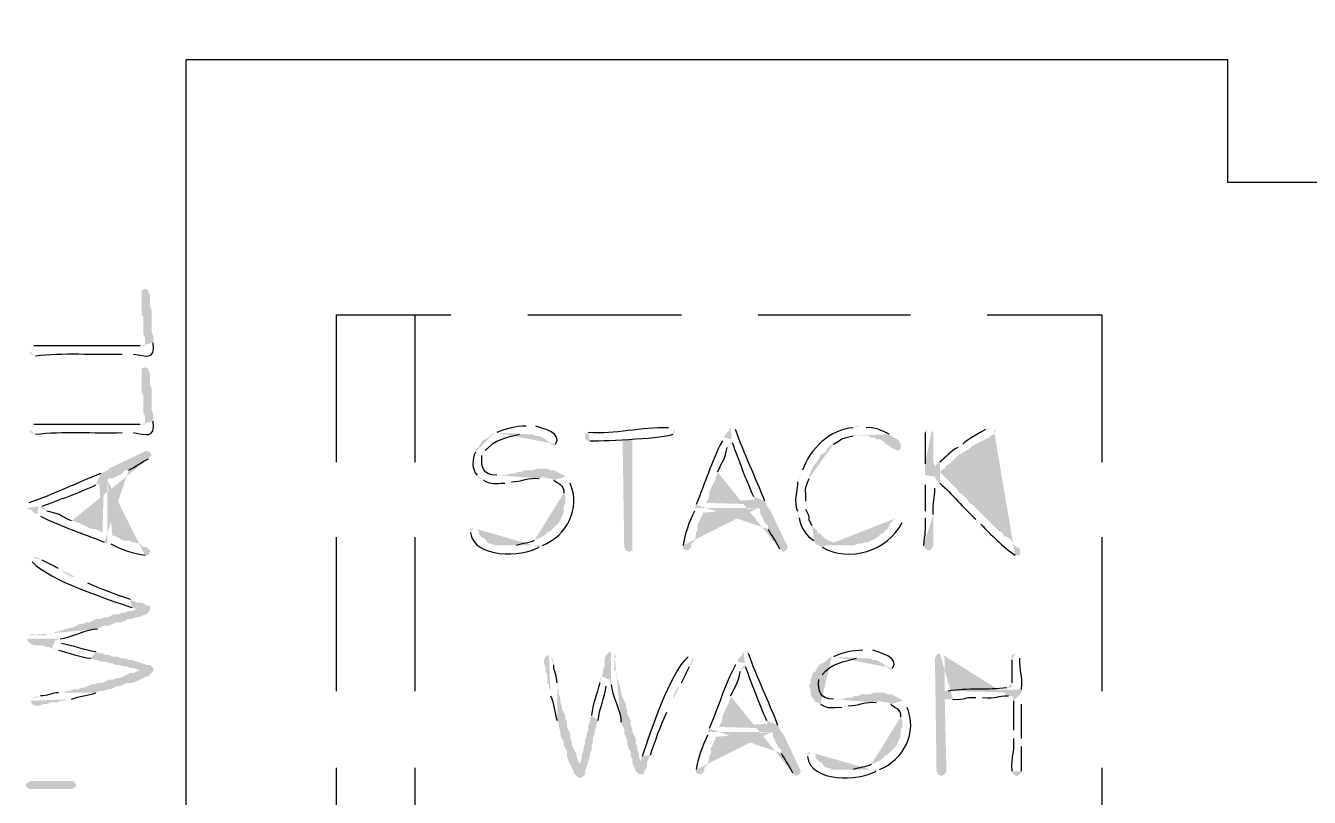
# Model space of a CAD drawing. Header units: inches. Extents: x -167 to 6071, y -6287 to -2731.
# Drawn here: x 1093.72 to 1135.58, y -5758.12 to -5732.96 of the extents above; entities that cross this region are included whole.
import ezdxf

# ---------------------------------------------------------------- set-up
doc = ezdxf.new("R2010")
doc.units = ezdxf.units.IN
doc.header["$LTSCALE"] = 96
doc.header["$MEASUREMENT"] = 0
doc.layers.add('PDF_Geometry', color=7, linetype='Continuous', true_color=0x4a4a4a)
doc.layers.add('PDF_Solid Fills', color=7, linetype='Continuous')

msp = doc.modelspace()

# ---------------------------------------------------------------- hatches: boundary and pattern name
at = {"layer": 'PDF_Solid Fills', "transparency": 33554559}
h = msp.add_hatch(color=256, dxfattribs=at)
h.paths.add_polyline_path([(1093.823, -5743.562), (1093.877, -5743.669), (1094.037, -5743.722)], flags=0)
h.paths.add_polyline_path([(1096.863, -5743.669), (1097.237, -5743.669)], flags=0)
h.paths.add_polyline_path([(1097.877, -5743.295), (1097.877, -5743.082), (1097.823, -5742.922), (1097.823, -5742.229), (1097.77, -5742.122), (1097.77, -5741.749), (1097.717, -5741.642), (1097.717, -5741.589), (1097.61, -5741.535), (1097.61, -5743.402), (1097.45, -5743.402)], flags=0)
h.paths.add_polyline_path([(1093.983, -5743.402), (1093.877, -5743.455)], flags=0)
for points in [[(1097.503, -5741.749), (1097.503, -5742.389), (1097.557, -5742.442), (1097.557, -5743.029), (1097.61, -5743.135), (1097.61, -5743.402), (1097.61, -5741.535), (1097.503, -5741.589), (1097.503, -5741.642)], [(1097.503, -5744.309), (1097.503, -5744.949), (1097.557, -5745.002), (1097.557, -5745.589), (1097.61, -5745.695), (1097.61, -5745.962), (1097.61, -5744.095), (1097.503, -5744.149), (1097.503, -5744.202)], [(1113.503, -5746.442), (1113.183, -5746.442), (1113.237, -5749.962), (1113.29, -5750.069), (1113.397, -5750.122), (1113.503, -5750.069), (1113.503, -5749.962)], [(1121.93, -5746.335), (1120.917, -5746.335), (1121.183, -5746.335), (1121.29, -5746.389), (1121.397, -5746.389), (1121.45, -5746.442), (1121.557, -5746.442), (1121.663, -5746.495), (1121.77, -5746.602), (1121.877, -5746.655), (1121.93, -5746.709), (1122.037, -5746.762), (1122.143, -5746.815), (1122.25, -5746.762), (1122.25, -5746.602), (1122.197, -5746.495), (1122.143, -5746.442), (1122.037, -5746.389)], [(1110.57, -5747.402), (1110.41, -5747.402), (1110.25, -5747.455), (1109.983, -5747.455), (1109.877, -5747.509), (1109.77, -5747.509), (1109.663, -5747.562), (1109.503, -5747.562), (1109.397, -5747.615), (1109.077, -5747.615), (1111.263, -5747.615), (1111.157, -5747.562), (1111.05, -5747.509), (1110.943, -5747.455), (1110.837, -5747.455), (1110.73, -5747.402)], [(1121.557, -5754.709), (1121.397, -5754.709), (1121.237, -5754.762), (1120.97, -5754.762), (1120.863, -5754.815), (1120.757, -5754.815), (1120.65, -5754.869), (1120.49, -5754.869), (1120.383, -5754.922), (1120.063, -5754.922), (1122.25, -5754.922), (1121.93, -5754.762), (1121.823, -5754.762), (1121.717, -5754.709)], [(1093.717, -5757.749), (1093.77, -5757.802), (1093.823, -5757.855), (1095.21, -5757.855), (1095.317, -5757.802), (1095.37, -5757.749), (1095.317, -5757.642), (1095.263, -5757.589), (1093.877, -5757.589), (1093.77, -5757.642)]]:
    msp.add_hatch(color=256, dxfattribs=at).paths.add_polyline_path(points)
h = msp.add_hatch(color=256, dxfattribs=at)
h.paths.add_polyline_path([(1093.823, -5746.122), (1093.877, -5746.229), (1094.037, -5746.282)], flags=0)
h.paths.add_polyline_path([(1096.863, -5746.229), (1097.237, -5746.229)], flags=0)
h.paths.add_polyline_path([(1097.877, -5745.855), (1097.877, -5745.642), (1097.823, -5745.482), (1097.823, -5744.789), (1097.77, -5744.682), (1097.77, -5744.309), (1097.717, -5744.202), (1097.717, -5744.149), (1097.61, -5744.095), (1097.61, -5745.962), (1097.45, -5745.962)], flags=0)
h.paths.add_polyline_path([(1093.983, -5745.962), (1093.877, -5746.015)], flags=0)
h = msp.add_hatch(color=256, dxfattribs=at)
h.paths.add_polyline_path([(1110.09, -5746.015), (1110.037, -5746.015)], flags=0)
h.paths.add_polyline_path([(1109.077, -5746.229), (1109.023, -5746.229), (1110.09, -5746.282), (1110.25, -5746.282), (1110.357, -5746.335), (1110.463, -5746.335), (1110.57, -5746.389), (1110.677, -5746.442), (1110.783, -5746.549), (1110.837, -5746.549), (1110.837, -5746.602), (1110.943, -5746.655), (1110.997, -5746.602)], flags=0)
h.paths.add_polyline_path([(1110.357, -5746.015), (1110.197, -5746.015)], flags=0)
h = msp.add_hatch(color=256, dxfattribs=at)
h.paths.add_polyline_path([(1114.73, -5746.069), (1114.677, -5746.069)], flags=0)
h.paths.add_polyline_path([(1112.063, -5746.229), (1111.957, -5746.282), (1111.957, -5746.389), (1112.01, -5746.495), (1112.117, -5746.495)], flags=0)
h.paths.add_polyline_path([(1114.837, -5746.282), (1114.89, -5746.175), (1114.837, -5746.122)], flags=0)
h = msp.add_hatch(color=256, dxfattribs=at)
h.paths.add_polyline_path([(1116.703, -5746.069), (1116.65, -5746.122), (1116.65, -5746.175), (1116.597, -5746.229), (1116.543, -5746.282), (1116.49, -5746.389), (1116.757, -5746.442), (1116.757, -5746.549)], flags=0)
h.paths.add_polyline_path([(1117.45, -5748.309), (1117.503, -5748.415), (1115.903, -5748.522), (1117.877, -5748.575), (1117.823, -5748.469)], flags=0)
h.paths.add_polyline_path([(1116.863, -5746.122), (1116.81, -5746.069)], flags=0)
h = msp.add_hatch(color=256, dxfattribs=at)
h.paths.add_polyline_path([(1120.917, -5746.015), (1120.81, -5746.015), (1120.703, -5746.069)], flags=0)
h.paths.add_polyline_path([(1119.05, -5747.455), (1118.997, -5747.562), (1118.943, -5747.669), (1118.89, -5747.829)], flags=0)
h.paths.add_polyline_path([(1118.89, -5748.789), (1118.89, -5748.895), (1118.943, -5749.002)], flags=0)
h.paths.add_polyline_path([(1119.423, -5749.749), (1119.477, -5749.855), (1119.583, -5749.909), (1120.597, -5749.909), (1120.49, -5749.909), (1120.33, -5749.855), (1120.223, -5749.855), (1120.117, -5749.802), (1120.01, -5749.802), (1119.903, -5749.749), (1119.797, -5749.695), (1119.743, -5749.642), (1119.637, -5749.535), (1119.53, -5749.482), (1119.53, -5749.429), (1119.423, -5749.322), (1119.37, -5749.269)], flags=0)
h.paths.add_polyline_path([(1119.157, -5748.735), (1119.157, -5748.469)], flags=0)
h.paths.add_polyline_path([(1119.263, -5747.722), (1119.263, -5747.615), (1119.317, -5747.509), (1119.423, -5747.295), (1119.53, -5747.189), (1119.637, -5746.975), (1119.69, -5746.922), (1119.797, -5746.869), (1119.85, -5746.762), (1119.957, -5746.655), (1120.063, -5746.602)], flags=0)
h.paths.add_polyline_path([(1120.703, -5746.335), (1121.93, -5746.335), (1121.877, -5746.282)], flags=0)
h.paths.add_polyline_path([(1121.13, -5746.069), (1121.023, -5746.015)], flags=0)
h = msp.add_hatch(color=256, dxfattribs=at)
h.paths.add_polyline_path([(1125.183, -5746.069), (1125.077, -5746.122), (1125.023, -5746.122)], flags=0)
h.paths.add_polyline_path([(1124.277, -5746.602), (1124.223, -5746.655), (1124.117, -5746.709)], flags=0)
h.paths.add_polyline_path([(1123.53, -5747.189), (1123.423, -5747.242), (1123.37, -5747.349), (1123.05, -5747.402), (1123.05, -5747.615), (1123.37, -5747.669), (1123.423, -5747.775), (1123.53, -5747.882)], flags=0)
h.paths.add_polyline_path([(1124.703, -5749.055), (1124.757, -5749.109), (1124.863, -5749.215)], flags=0)
h.paths.add_polyline_path([(1125.983, -5750.229), (1126.143, -5750.229), (1126.143, -5750.015), (1126.037, -5749.962), (1125.93, -5749.855), (1125.823, -5749.695), (1125.717, -5749.642), (1125.61, -5749.589), (1125.557, -5749.482), (1125.45, -5749.429), (1125.397, -5749.375), (1125.29, -5749.269), (1125.237, -5749.215), (1125.13, -5749.109), (1125.077, -5749.055), (1124.97, -5748.949), (1124.863, -5748.842), (1124.757, -5748.735), (1124.65, -5748.629), (1124.597, -5748.575), (1124.49, -5748.522), (1124.437, -5748.415), (1124.277, -5748.255), (1124.17, -5748.202), (1124.117, -5748.095), (1123.903, -5747.882), (1123.85, -5747.829), (1123.743, -5747.722), (1123.637, -5747.615), (1123.53, -5747.509), (1123.583, -5747.455), (1123.69, -5747.402), (1123.743, -5747.295), (1123.85, -5747.242), (1123.957, -5747.135), (1124.01, -5747.082), (1124.117, -5746.975), (1124.223, -5746.922), (1124.277, -5746.869), (1124.383, -5746.815), (1124.49, -5746.762), (1124.597, -5746.655), (1124.703, -5746.602), (1124.917, -5746.495), (1125.13, -5746.389), (1125.183, -5746.335), (1125.29, -5746.282), (1125.343, -5746.175), (1125.29, -5746.122)], flags=0)
h = msp.add_hatch(color=256, dxfattribs=at)
h.paths.add_polyline_path([(1109.023, -5746.229), (1108.917, -5746.282), (1108.81, -5746.389), (1108.597, -5746.495), (1108.543, -5746.602), (1108.49, -5746.709), (1108.383, -5746.762), (1108.383, -5746.869)], flags=0)
h.paths.add_polyline_path([(1108.437, -5747.615), (1108.49, -5747.722), (1108.543, -5747.722), (1108.65, -5747.775)], flags=0)
h.paths.add_polyline_path([(1109.343, -5747.882), (1109.45, -5747.882), (1109.557, -5747.829)], flags=0)
h.paths.add_polyline_path([(1110.463, -5747.722), (1110.57, -5747.669), (1111.317, -5747.669), (1111.263, -5747.615), (1109.077, -5747.615)], flags=0)
h.paths.add_polyline_path([(1108.597, -5746.975), (1108.65, -5746.869), (1108.703, -5746.815)], flags=0)
h.paths.add_polyline_path([(1109.823, -5746.282), (1110.09, -5746.282)], flags=0)
h = msp.add_hatch(color=256, dxfattribs=at)
h.paths.add_polyline_path([(1116.49, -5746.389), (1116.437, -5746.495)], flags=0)
h.paths.add_polyline_path([(1115.583, -5748.575), (1115.53, -5748.682), (1117.61, -5748.682), (1117.663, -5748.735), (1117.663, -5748.842), (1117.717, -5748.949), (1117.77, -5749.055), (1117.823, -5749.162), (1117.93, -5749.269), (1117.93, -5749.375)], flags=0)
h.paths.add_polyline_path([(1118.303, -5750.015), (1118.357, -5750.069), (1118.41, -5750.122), (1118.517, -5750.069), (1118.57, -5749.962), (1118.09, -5748.949), (1117.983, -5748.735), (1117.93, -5748.682), (1117.877, -5748.575), (1115.903, -5748.522), (1115.957, -5748.415), (1116.01, -5748.309), (1116.01, -5748.202), (1116.063, -5748.042), (1116.117, -5747.935), (1116.17, -5747.829), (1116.223, -5747.722), (1116.223, -5747.669), (1116.277, -5747.615), (1116.277, -5747.509)], flags=0)
h.paths.add_polyline_path([(1116.597, -5746.709), (1116.703, -5746.602), (1116.757, -5746.442)], flags=0)
h = msp.add_hatch(color=256, dxfattribs=at)
h.paths.add_polyline_path([(1123.157, -5746.122), (1123.05, -5746.175), (1123.05, -5746.229)], flags=0)
h.paths.add_polyline_path([(1123.05, -5747.242), (1123.05, -5747.402), (1123.37, -5747.349), (1123.37, -5747.295), (1123.317, -5747.189), (1123.317, -5746.229), (1123.263, -5746.175)], flags=0)
h = msp.add_hatch(color=256, dxfattribs=at)
h.paths.add_polyline_path([(1094.09, -5748.895), (1094.197, -5748.949)], flags=0)
h.paths.add_polyline_path([(1096.277, -5749.802), (1096.383, -5749.855), (1096.383, -5747.775), (1096.437, -5747.722), (1096.543, -5747.722), (1096.65, -5747.669), (1096.757, -5747.615), (1096.863, -5747.562), (1096.97, -5747.455), (1097.077, -5747.455)], flags=0)
h.paths.add_polyline_path([(1097.717, -5747.082), (1097.823, -5746.975), (1097.77, -5746.869), (1097.663, -5746.815), (1096.65, -5747.295), (1096.543, -5747.349), (1096.437, -5747.402), (1096.383, -5747.455), (1096.277, -5747.509), (1096.223, -5749.482), (1096.117, -5749.429), (1096.01, -5749.375), (1095.903, -5749.375), (1095.743, -5749.322), (1095.53, -5749.215), (1095.423, -5749.162), (1095.37, -5749.162), (1095.317, -5749.109), (1095.21, -5749.109)], flags=0)
h.paths.add_polyline_path([(1094.41, -5748.789), (1094.303, -5748.682), (1094.143, -5748.629)], flags=0)
h = msp.add_hatch(color=256, dxfattribs=at)
h.paths.add_polyline_path([(1093.77, -5748.682), (1093.823, -5748.735), (1093.877, -5748.735), (1093.93, -5748.789), (1093.983, -5748.842), (1094.09, -5748.895), (1094.143, -5748.629), (1094.25, -5748.629)], flags=0)
h.paths.add_polyline_path([(1096.01, -5747.935), (1096.117, -5747.882), (1096.223, -5749.482), (1096.277, -5747.509), (1096.17, -5747.562)], flags=0)
h.paths.add_polyline_path([(1093.823, -5748.522), (1093.77, -5748.575)], flags=0)
h = msp.add_hatch(color=256, dxfattribs=at)
h.paths.add_polyline_path([(1111.317, -5747.669), (1110.57, -5747.669), (1110.73, -5747.722), (1110.837, -5747.722), (1110.943, -5747.775)], flags=0)
h.paths.add_polyline_path([(1111.263, -5748.202), (1111.317, -5748.309), (1111.317, -5748.522), (1111.263, -5748.629), (1111.263, -5748.842), (1111.21, -5748.949), (1111.157, -5749.055), (1111.103, -5749.162), (1110.997, -5749.269), (1110.943, -5749.322), (1110.837, -5749.429), (1110.73, -5749.482), (1110.677, -5749.535), (1110.623, -5749.589), (1110.517, -5749.642), (1110.41, -5749.695), (1110.303, -5749.749)], flags=0)
h.paths.add_polyline_path([(1109.717, -5749.909), (1109.343, -5749.909), (1110.57, -5749.909)], flags=0)
h.paths.add_polyline_path([(1111.477, -5747.882), (1111.37, -5747.775)], flags=0)
h = msp.add_hatch(color=256, dxfattribs=at)
h.paths.add_polyline_path([(1123.05, -5747.615), (1123.05, -5747.935)], flags=0)
h.paths.add_polyline_path([(1123.05, -5748.789), (1123.05, -5749.002)], flags=0)
h.paths.add_polyline_path([(1122.997, -5749.909), (1123.05, -5750.015), (1123.157, -5750.069), (1123.21, -5750.069), (1123.263, -5750.015), (1123.317, -5749.909), (1123.317, -5748.895)], flags=0)
h.paths.add_polyline_path([(1123.37, -5748.042), (1123.37, -5747.669)], flags=0)
h = msp.add_hatch(color=256, dxfattribs=at)
h.paths.add_polyline_path([(1096.383, -5749.855), (1096.49, -5749.855)], flags=0)
h.paths.add_polyline_path([(1097.61, -5750.229), (1097.717, -5750.229), (1097.77, -5750.122), (1097.77, -5750.069), (1097.663, -5749.962), (1097.557, -5749.962), (1097.45, -5749.855), (1097.237, -5749.802), (1097.183, -5749.802), (1097.077, -5749.749), (1096.917, -5749.749), (1096.81, -5749.695), (1096.703, -5749.642), (1096.597, -5749.589), (1096.543, -5749.589), (1096.383, -5747.775)], flags=0)
h = msp.add_hatch(color=256, dxfattribs=at)
h.paths.add_polyline_path([(1115.53, -5748.682), (1115.53, -5748.789)], flags=0)
h.paths.add_polyline_path([(1115.157, -5749.909), (1115.157, -5750.015), (1115.263, -5750.069), (1115.317, -5750.069), (1115.37, -5750.015), (1115.423, -5749.962), (1115.423, -5749.855), (1115.53, -5749.749), (1115.583, -5749.535), (1115.583, -5749.482), (1115.637, -5749.375), (1115.637, -5749.215), (1115.743, -5749.002), (1115.797, -5748.895), (1115.797, -5748.842), (1117.61, -5748.682)], flags=0)
h = msp.add_hatch(color=256, dxfattribs=at)
h.paths.add_polyline_path([(1122.143, -5749.002), (1122.037, -5749.055), (1121.93, -5749.162), (1121.877, -5749.269), (1121.823, -5749.375), (1121.717, -5749.429), (1121.717, -5749.482), (1121.61, -5749.535), (1121.503, -5749.642), (1121.397, -5749.695), (1121.29, -5749.749), (1121.183, -5749.802), (1121.077, -5749.802), (1120.97, -5749.855), (1120.863, -5749.855), (1120.703, -5749.909), (1119.583, -5749.909), (1119.69, -5749.962)], flags=0)
h.paths.add_polyline_path([(1122.303, -5749.162), (1122.25, -5749.055)], flags=0)
h = msp.add_hatch(color=256, dxfattribs=at)
h.paths.add_polyline_path([(1108.33, -5749.322), (1108.223, -5749.375), (1108.223, -5749.482)], flags=0)
h.paths.add_polyline_path([(1110.463, -5749.962), (1110.57, -5749.909), (1109.023, -5749.909), (1108.917, -5749.855), (1108.863, -5749.855), (1108.757, -5749.802), (1108.703, -5749.695), (1108.597, -5749.642), (1108.49, -5749.535), (1108.49, -5749.429), (1108.437, -5749.375)], flags=0)
h = msp.add_hatch(color=256, dxfattribs=at)
h.paths.add_polyline_path([(1093.93, -5750.389), (1093.93, -5750.442)], flags=0)
h.paths.add_polyline_path([(1097.183, -5751.935), (1097.343, -5751.989), (1097.343, -5751.775), (1097.237, -5751.722), (1097.13, -5751.669)], flags=0)
h.paths.add_polyline_path([(1095.743, -5751.135), (1095.317, -5750.922), (1095.21, -5750.922), (1095.103, -5750.869), (1094.997, -5750.815), (1094.89, -5750.709), (1094.783, -5750.655)], flags=0)
h.paths.add_polyline_path([(1094.25, -5750.389), (1094.09, -5750.282), (1093.93, -5750.282)], flags=0)
h = msp.add_hatch(color=256, dxfattribs=at)
h.paths.add_polyline_path([(1093.77, -5752.949), (1093.77, -5753.002), (1093.877, -5753.109), (1093.983, -5753.162), (1094.25, -5753.162), (1094.357, -5753.215), (1094.463, -5753.215), (1094.57, -5753.269), (1094.677, -5753.002), (1094.73, -5753.002), (1094.837, -5752.949)], flags=0)
h.paths.add_polyline_path([(1096.063, -5752.629), (1096.17, -5752.575), (1096.277, -5752.522), (1096.437, -5752.522), (1096.543, -5752.469), (1096.703, -5752.415), (1096.81, -5752.415), (1096.97, -5752.362), (1097.023, -5752.309), (1097.183, -5752.309), (1097.29, -5752.255), (1097.397, -5752.255), (1097.503, -5752.202), (1097.663, -5752.149), (1097.717, -5752.095), (1097.77, -5751.989), (1097.77, -5751.882), (1097.717, -5751.882), (1097.61, -5751.829), (1097.503, -5751.775), (1097.343, -5751.775), (1097.343, -5751.989), (1097.183, -5752.042), (1097.077, -5752.042), (1096.97, -5752.095), (1096.863, -5752.095), (1096.757, -5752.149), (1096.597, -5752.149), (1096.49, -5752.202), (1096.383, -5752.255), (1096.277, -5752.255), (1096.17, -5752.309), (1096.01, -5752.309), (1095.903, -5752.362), (1095.797, -5752.415), (1095.69, -5752.415), (1095.583, -5752.469), (1095.477, -5752.469), (1095.37, -5752.522), (1095.263, -5752.575), (1095.05, -5752.629), (1094.89, -5752.682), (1094.677, -5752.735), (1094.57, -5752.789), (1094.41, -5752.789), (1094.357, -5752.842), (1094.037, -5752.842), (1093.93, -5752.789), (1093.823, -5752.842)], flags=0)
h = msp.add_hatch(color=256, dxfattribs=at)
h.paths.add_polyline_path([(1094.57, -5753.269), (1094.677, -5753.322), (1094.783, -5753.322)], flags=0)
h.paths.add_polyline_path([(1095.85, -5753.589), (1095.957, -5753.642), (1096.063, -5753.642), (1096.17, -5753.695), (1096.33, -5753.695), (1096.437, -5753.749), (1096.543, -5753.749), (1096.65, -5753.802), (1096.757, -5753.802), (1096.917, -5753.855), (1097.023, -5753.855), (1097.13, -5753.909), (1097.237, -5753.909), (1097.397, -5753.962), (1097.503, -5753.962), (1097.503, -5753.749), (1097.183, -5753.642), (1097.077, -5753.642), (1096.97, -5753.589), (1096.81, -5753.589), (1096.703, -5753.535), (1096.543, -5753.535), (1096.437, -5753.482), (1096.33, -5753.482), (1096.223, -5753.429), (1096.117, -5753.429), (1096.01, -5753.375)], flags=0)
h.paths.add_polyline_path([(1094.89, -5753.109), (1094.677, -5753.002)], flags=0)
h = msp.add_hatch(color=256, dxfattribs=at)
h.paths.add_polyline_path([(1110.783, -5753.482), (1110.677, -5753.535), (1110.623, -5753.642), (1110.623, -5753.749), (1110.677, -5753.909), (1110.677, -5754.015), (1110.73, -5754.122), (1110.73, -5754.389), (1110.783, -5754.442), (1110.783, -5754.549), (1110.837, -5754.655), (1110.837, -5754.815)], flags=0)
h.paths.add_polyline_path([(1111.05, -5755.615), (1111.103, -5755.722), (1111.103, -5755.829), (1111.157, -5755.989), (1111.157, -5756.095), (1111.21, -5756.202), (1111.263, -5756.309), (1111.263, -5756.415), (1111.317, -5756.522), (1111.37, -5756.629), (1111.37, -5756.789), (1111.423, -5756.949), (1111.53, -5757.162), (1111.583, -5757.269), (1111.583, -5757.322), (1111.637, -5757.375), (1111.743, -5757.482), (1111.85, -5757.482), (1111.957, -5757.375), (1111.957, -5757.269), (1112.01, -5757.109), (1111.797, -5757.109), (1111.797, -5757.055), (1111.743, -5756.949), (1111.69, -5756.842), (1111.69, -5756.735), (1111.637, -5756.629), (1111.53, -5756.415), (1111.53, -5756.309), (1111.477, -5756.202), (1111.477, -5756.042), (1111.423, -5755.935), (1111.37, -5755.829), (1111.37, -5755.669), (1111.317, -5755.562), (1111.317, -5755.455), (1111.21, -5755.242), (1111.21, -5755.135), (1111.157, -5755.029), (1111.157, -5754.869), (1111.103, -5754.762), (1111.103, -5754.655), (1111.05, -5754.549), (1111.05, -5754.389)], flags=0)
h.paths.add_polyline_path([(1110.943, -5753.802), (1110.943, -5753.749), (1110.89, -5753.589), (1110.837, -5753.535)], flags=0)
h = msp.add_hatch(color=256, dxfattribs=at)
h.paths.add_polyline_path([(1112.81, -5753.375), (1112.757, -5753.375), (1112.65, -5753.482), (1112.597, -5753.589), (1112.597, -5753.855), (1112.543, -5753.962), (1112.543, -5754.069), (1112.49, -5754.175), (1112.757, -5754.282), (1112.757, -5754.335), (1112.81, -5754.442)], flags=0)
h.paths.add_polyline_path([(1113.13, -5755.669), (1113.183, -5755.775), (1113.237, -5755.882), (1113.237, -5756.042), (1113.29, -5756.149), (1113.343, -5756.309), (1113.343, -5756.415), (1113.397, -5756.575), (1113.45, -5756.629), (1113.45, -5756.789), (1113.503, -5756.895), (1113.503, -5757.002), (1113.557, -5757.109), (1113.61, -5757.269), (1113.663, -5757.322), (1113.77, -5757.375), (1113.877, -5757.375), (1113.877, -5757.322), (1113.983, -5757.109), (1113.983, -5756.949), (1113.77, -5756.949), (1113.717, -5756.789), (1113.717, -5756.682), (1113.663, -5756.575), (1113.663, -5756.469), (1113.61, -5756.362), (1113.61, -5756.202), (1113.557, -5756.095), (1113.503, -5755.989), (1113.503, -5755.882), (1113.45, -5755.775), (1113.45, -5755.615), (1113.397, -5755.509), (1113.343, -5755.402), (1113.343, -5755.295), (1113.29, -5755.189), (1113.29, -5755.082), (1113.183, -5754.869), (1113.077, -5754.442), (1113.023, -5754.282), (1112.97, -5754.175), (1112.97, -5754.015), (1112.917, -5753.962), (1112.917, -5753.642), (1112.97, -5753.535), (1112.917, -5753.429)], flags=0)
h = msp.add_hatch(color=256, dxfattribs=at)
h.paths.add_polyline_path([(1115.37, -5753.535), (1115.317, -5753.535)], flags=0)
h.paths.add_polyline_path([(1113.823, -5756.789), (1113.77, -5756.949), (1113.983, -5756.949), (1114.037, -5756.842), (1114.09, -5756.735)], flags=0)
h.paths.add_polyline_path([(1114.623, -5755.349), (1114.677, -5755.242), (1114.73, -5755.135), (1114.783, -5755.029), (1114.837, -5754.922), (1114.837, -5754.815), (1114.89, -5754.709), (1114.943, -5754.602), (1115.05, -5754.495), (1115.103, -5754.389)], flags=0)
h.paths.add_polyline_path([(1115.37, -5753.855), (1115.477, -5753.695), (1115.477, -5753.535)], flags=0)
h = msp.add_hatch(color=256, dxfattribs=at)
h.paths.add_polyline_path([(1117.13, -5753.375), (1117.077, -5753.429), (1117.077, -5753.482), (1116.97, -5753.589), (1116.917, -5753.695), (1117.183, -5753.749), (1117.183, -5753.855)], flags=0)
h.paths.add_polyline_path([(1117.877, -5755.615), (1117.93, -5755.722), (1116.33, -5755.829), (1118.303, -5755.882), (1118.25, -5755.775)], flags=0)
h.paths.add_polyline_path([(1117.29, -5753.429), (1117.237, -5753.375)], flags=0)
h = msp.add_hatch(color=256, dxfattribs=at)
h.paths.add_polyline_path([(1120.01, -5753.535), (1119.903, -5753.589), (1119.797, -5753.695), (1119.69, -5753.749), (1119.583, -5753.802), (1119.53, -5753.909), (1119.477, -5754.015), (1119.37, -5754.069), (1119.37, -5754.175), (1119.317, -5754.282), (1119.317, -5754.389), (1119.263, -5754.495), (1119.317, -5754.602), (1119.317, -5754.762), (1119.37, -5754.869), (1119.423, -5754.922), (1119.477, -5755.029), (1119.53, -5755.029), (1119.637, -5755.082)], flags=0)
h.paths.add_polyline_path([(1120.33, -5755.189), (1120.437, -5755.189), (1120.543, -5755.135)], flags=0)
h.paths.add_polyline_path([(1121.45, -5755.029), (1121.557, -5754.975), (1122.303, -5754.975), (1122.25, -5754.922), (1120.063, -5754.922)], flags=0)
h.paths.add_polyline_path([(1119.583, -5754.282), (1119.637, -5754.175), (1119.69, -5754.122)], flags=0)
h.paths.add_polyline_path([(1120.81, -5753.589), (1121.077, -5753.589)], flags=0)
h = msp.add_hatch(color=256, dxfattribs=at)
h.paths.add_polyline_path([(1121.077, -5753.322), (1121.023, -5753.322)], flags=0)
h.paths.add_polyline_path([(1120.063, -5753.535), (1120.01, -5753.535), (1121.077, -5753.589), (1121.237, -5753.589), (1121.343, -5753.642), (1121.45, -5753.642), (1121.663, -5753.749), (1121.77, -5753.855), (1121.823, -5753.855), (1121.823, -5753.909), (1121.93, -5753.962), (1121.983, -5753.909)], flags=0)
h.paths.add_polyline_path([(1121.343, -5753.322), (1121.183, -5753.322)], flags=0)
h = msp.add_hatch(color=256, dxfattribs=at)
h.paths.add_polyline_path([(1123.53, -5753.429), (1123.423, -5753.482), (1123.37, -5753.589), (1123.423, -5757.269), (1123.477, -5757.375), (1123.583, -5757.429), (1123.69, -5757.375), (1123.743, -5757.269), (1123.69, -5754.922), (1123.957, -5754.922)], flags=0)
h.paths.add_polyline_path([(1124.703, -5754.869), (1124.917, -5754.869)], flags=0)
h.paths.add_polyline_path([(1125.77, -5754.815), (1125.93, -5754.815), (1126.197, -5754.709), (1123.69, -5754.655), (1123.69, -5753.589), (1123.637, -5753.482)], flags=0)
h = msp.add_hatch(color=256, dxfattribs=at)
h.paths.add_polyline_path([(1125.983, -5753.429), (1125.877, -5753.482), (1125.877, -5753.642)], flags=0)
h.paths.add_polyline_path([(1125.877, -5754.389), (1125.877, -5754.549), (1125.717, -5754.549)], flags=0)
h.paths.add_polyline_path([(1123.797, -5754.655), (1123.69, -5754.655), (1126.197, -5754.709), (1126.197, -5754.602)], flags=0)
h.paths.add_polyline_path([(1126.143, -5753.589), (1126.09, -5753.482)], flags=0)
h = msp.add_hatch(color=256, dxfattribs=at)
h.paths.add_polyline_path([(1093.877, -5754.975), (1093.93, -5755.082), (1094.037, -5755.135), (1094.143, -5755.135), (1094.303, -5755.082), (1094.41, -5755.082), (1094.517, -5755.029), (1094.783, -5755.029), (1094.837, -5754.975), (1094.943, -5754.975), (1095.05, -5754.922), (1095.21, -5754.922)], flags=0)
h.paths.add_polyline_path([(1096.01, -5754.709), (1096.117, -5754.655), (1096.223, -5754.655), (1096.383, -5754.602), (1096.49, -5754.602), (1096.703, -5754.495), (1096.81, -5754.495), (1097.023, -5754.389), (1097.183, -5754.389), (1097.343, -5754.335), (1097.663, -5754.175), (1097.717, -5754.175), (1097.77, -5754.122), (1097.877, -5754.015), (1097.877, -5753.909), (1097.823, -5753.855), (1097.77, -5753.802), (1097.663, -5753.802), (1097.503, -5753.749), (1097.503, -5753.962), (1097.45, -5753.962), (1097.343, -5754.015), (1097.237, -5754.069), (1097.13, -5754.069), (1097.023, -5754.122), (1096.81, -5754.229), (1096.703, -5754.229), (1096.597, -5754.282), (1096.437, -5754.282), (1096.223, -5754.389), (1096.063, -5754.389), (1095.957, -5754.442), (1095.85, -5754.442), (1095.743, -5754.495), (1095.637, -5754.549), (1095.53, -5754.549), (1095.423, -5754.602), (1095.263, -5754.602), (1095.157, -5754.655), (1095.05, -5754.655), (1094.943, -5754.709), (1094.783, -5754.709)], flags=0)
h.paths.add_polyline_path([(1094.197, -5754.815), (1094.143, -5754.815), (1093.983, -5754.869), (1093.93, -5754.922)], flags=0)
h = msp.add_hatch(color=256, dxfattribs=at)
h.paths.add_polyline_path([(1116.917, -5753.695), (1116.863, -5753.802)], flags=0)
h.paths.add_polyline_path([(1116.01, -5755.882), (1115.957, -5755.989), (1118.037, -5755.989), (1118.09, -5756.042), (1118.09, -5756.149), (1118.197, -5756.362), (1118.25, -5756.469), (1118.357, -5756.575), (1118.357, -5756.682)], flags=0)
h.paths.add_polyline_path([(1118.73, -5757.322), (1118.783, -5757.375), (1118.837, -5757.429), (1118.943, -5757.375), (1118.997, -5757.269), (1118.517, -5756.255), (1118.41, -5756.042), (1118.357, -5755.989), (1118.303, -5755.882), (1116.33, -5755.829), (1116.383, -5755.722), (1116.437, -5755.615), (1116.437, -5755.509), (1116.49, -5755.349), (1116.543, -5755.242), (1116.597, -5755.135), (1116.65, -5755.029), (1116.65, -5754.975), (1116.703, -5754.922), (1116.703, -5754.815)], flags=0)
h.paths.add_polyline_path([(1117.023, -5754.015), (1117.13, -5753.909), (1117.183, -5753.749)], flags=0)
h = msp.add_hatch(color=256, dxfattribs=at)
h.paths.add_polyline_path([(1112.49, -5754.175), (1112.437, -5754.282), (1112.437, -5754.389)], flags=0)
h.paths.add_polyline_path([(1112.17, -5755.455), (1112.117, -5755.562), (1112.117, -5755.669), (1112.063, -5755.775), (1112.063, -5755.935), (1112.01, -5756.042), (1112.01, -5756.149), (1111.957, -5756.255), (1111.957, -5756.362), (1111.903, -5756.522), (1111.903, -5756.629), (1111.85, -5756.735), (1111.85, -5756.842), (1111.797, -5757.002), (1111.797, -5757.109), (1112.01, -5757.109), (1112.063, -5756.949), (1112.117, -5756.789), (1112.117, -5756.682), (1112.17, -5756.575), (1112.17, -5756.415), (1112.223, -5756.309), (1112.223, -5756.149), (1112.277, -5756.042), (1112.277, -5755.935), (1112.33, -5755.829), (1112.33, -5755.722), (1112.383, -5755.615)], flags=0)
h.paths.add_polyline_path([(1112.65, -5754.495), (1112.757, -5754.282)], flags=0)
h = msp.add_hatch(color=256, dxfattribs=at)
h.paths.add_polyline_path([(1126.197, -5754.709), (1125.93, -5754.815), (1125.93, -5754.975)], flags=0)
h.paths.add_polyline_path([(1125.93, -5755.935), (1125.93, -5756.202)], flags=0)
h.paths.add_polyline_path([(1125.877, -5757.269), (1125.93, -5757.375), (1126.037, -5757.429), (1126.143, -5757.375), (1126.197, -5757.269)], flags=0)
h.paths.add_polyline_path([(1126.197, -5756.469), (1126.197, -5756.202)], flags=0)
h.paths.add_polyline_path([(1126.197, -5755.082), (1126.197, -5754.815)], flags=0)
h = msp.add_hatch(color=256, dxfattribs=at)
h.paths.add_polyline_path([(1122.303, -5754.975), (1121.557, -5754.975), (1121.717, -5755.029), (1121.823, -5755.029), (1121.93, -5755.082)], flags=0)
h.paths.add_polyline_path([(1122.25, -5755.509), (1122.303, -5755.615), (1122.303, -5755.829), (1122.25, -5755.935), (1122.25, -5756.149), (1122.197, -5756.255), (1122.143, -5756.362), (1122.09, -5756.469), (1121.983, -5756.575), (1121.93, -5756.629), (1121.823, -5756.735), (1121.717, -5756.789), (1121.663, -5756.842), (1121.61, -5756.895), (1121.29, -5757.055)], flags=0)
h.paths.add_polyline_path([(1120.703, -5757.215), (1120.33, -5757.215), (1121.557, -5757.215)], flags=0)
h.paths.add_polyline_path([(1122.463, -5755.189), (1122.357, -5755.082)], flags=0)
h = msp.add_hatch(color=256, dxfattribs=at)
h.paths.add_polyline_path([(1115.957, -5755.989), (1115.957, -5756.095)], flags=0)
h.paths.add_polyline_path([(1115.583, -5757.215), (1115.583, -5757.322), (1115.69, -5757.375), (1115.743, -5757.375), (1115.85, -5757.269), (1115.85, -5757.162), (1115.957, -5757.055), (1116.01, -5756.842), (1116.01, -5756.789), (1116.063, -5756.682), (1116.063, -5756.522), (1116.117, -5756.415), (1116.17, -5756.309), (1116.223, -5756.202), (1116.223, -5756.149), (1118.037, -5755.989)], flags=0)
h = msp.add_hatch(color=256, dxfattribs=at)
h.paths.add_polyline_path([(1119.317, -5756.629), (1119.21, -5756.682), (1119.21, -5756.789)], flags=0)
h.paths.add_polyline_path([(1121.45, -5757.269), (1121.557, -5757.215), (1120.01, -5757.215), (1119.903, -5757.162), (1119.85, -5757.162), (1119.743, -5757.109), (1119.69, -5757.002), (1119.583, -5756.949), (1119.477, -5756.842), (1119.477, -5756.735), (1119.423, -5756.682)], flags=0)

# ---------------------------------------------------------------- linework, layer by layer
at = {"layer": 'PDF_Geometry', "color": 7}
msp.add_lwpolyline([(1235.423, -5714.602), (1239.423, -5714.602), (1239.423, -5581.109), (1096.917, -5581.109), (1096.917, -5714.602), (1136.437, -5714.602), (1136.437, -5730.602), (1140.437, -5730.602), (1140.437, -5734.069), (1136.437, -5734.069), (1136.437, -5738.069), (1132.917, -5738.069), (1132.917, -5734.069), (1098.943, -5734.069), (1098.943, -5778.069), (1132.917, -5778.069), (1132.917, -5774.069), (1136.437, -5774.069), (1136.437, -5785.589)], dxfattribs=at)
at = {"layer": 'PDF_Geometry'}
for points in [[(1103.85, -5747.189), (1103.85, -5742.389), (1107.583, -5742.389)], [(1106.41, -5742.389), (1106.41, -5747.189)], [(1110.09, -5742.389), (1115.103, -5742.389)], [(1117.61, -5742.389), (1122.57, -5742.389)], [(1125.077, -5742.389), (1128.81, -5742.389), (1128.81, -5747.189)], [(1103.85, -5754.655), (1103.85, -5749.642)], [(1106.41, -5749.642), (1106.41, -5754.655)], [(1128.81, -5749.642), (1128.81, -5754.655)], [(1103.85, -5762.175), (1103.85, -5757.162)], [(1106.41, -5757.162), (1106.41, -5762.175)], [(1128.81, -5757.162), (1128.81, -5762.175)]]:
    msp.add_lwpolyline(points, dxfattribs=at)
for points in [[(1097.45, -5743.402), (1096.294, -5743.402), (1095.139, -5743.402), (1093.983, -5743.402)], [(1097.237, -5743.669), (1097.627, -5743.72), (1097.956, -5743.891), (1097.877, -5743.295)], [(1094.037, -5743.722), (1094.913, -5743.615), (1095.95, -5743.692), (1096.863, -5743.669)], [(1097.45, -5745.962), (1096.294, -5745.962), (1095.139, -5745.962), (1093.983, -5745.962)], [(1097.237, -5746.229), (1097.627, -5746.28), (1097.956, -5746.451), (1097.877, -5745.855)], [(1110.037, -5746.015), (1109.707, -5746.025), (1109.376, -5746.091), (1109.077, -5746.229)], [(1110.997, -5746.602), (1111.248, -5746.249), (1110.568, -5746.092), (1110.357, -5746.015)], [(1114.677, -5746.069), (1113.779, -5746.054), (1112.95, -5746.281), (1112.063, -5746.229)], [(1120.703, -5746.069), (1119.951, -5746.119), (1119.293, -5746.762), (1119.05, -5747.455)], [(1121.877, -5746.282), (1121.665, -5746.166), (1121.37, -5746.032), (1121.13, -5746.069)], [(1094.037, -5746.282), (1094.913, -5746.175), (1095.95, -5746.252), (1096.863, -5746.229)], [(1108.703, -5746.815), (1109.03, -5746.431), (1109.389, -5746.396), (1109.823, -5746.282)], [(1112.117, -5746.495), (1112.71, -5746.5), (1114.583, -5746.404), (1114.837, -5746.282)], [(1116.437, -5746.495), (1116.064, -5747.207), (1115.881, -5747.867), (1115.583, -5748.575)], [(1117.823, -5748.469), (1117.517, -5747.682), (1117.147, -5746.92), (1116.863, -5746.122)], [(1120.063, -5746.602), (1120.462, -5746.359), (1120.269, -5746.449), (1120.703, -5746.335)], [(1123.05, -5746.229), (1123.05, -5746.567), (1123.05, -5746.904), (1123.05, -5747.242)], [(1125.023, -5746.122), (1124.841, -5746.236), (1124.392, -5746.46), (1124.277, -5746.602)], [(1108.383, -5746.869), (1108.275, -5747.071), (1108.258, -5747.446), (1108.437, -5747.615)], [(1116.277, -5747.509), (1116.458, -5747.129), (1116.508, -5747.128), (1116.597, -5746.709)], [(1116.757, -5746.549), (1116.974, -5747.124), (1117.193, -5747.747), (1117.45, -5748.309)], [(1124.117, -5746.709), (1123.876, -5746.83), (1123.738, -5747.03), (1123.53, -5747.189)], [(1097.077, -5747.455), (1097.304, -5747.339), (1097.489, -5747.197), (1097.717, -5747.082)], [(1109.077, -5747.615), (1108.636, -5747.633), (1108.568, -5747.342), (1108.597, -5746.975)], [(1096.17, -5747.562), (1095.383, -5747.869), (1094.622, -5748.239), (1093.823, -5748.522)], [(1109.557, -5747.829), (1109.866, -5747.833), (1110.147, -5747.677), (1110.463, -5747.722)], [(1119.157, -5748.469), (1119.174, -5748.007), (1119.094, -5748.143), (1119.263, -5747.722)], [(1094.25, -5748.629), (1094.825, -5748.411), (1095.449, -5748.192), (1096.01, -5747.935)], [(1108.65, -5747.775), (1108.935, -5747.953), (1109.001, -5747.863), (1109.343, -5747.882)], [(1110.57, -5749.909), (1111.376, -5749.584), (1111.817, -5748.699), (1111.477, -5747.882)], [(1110.943, -5747.775), (1111.024, -5747.879), (1111.3, -5747.919), (1111.263, -5748.202)], [(1118.89, -5747.829), (1118.89, -5748.141), (1118.746, -5748.485), (1118.89, -5748.789)], [(1123.05, -5747.935), (1123.05, -5748.22), (1123.05, -5748.504), (1123.05, -5748.789)], [(1123.317, -5748.895), (1123.286, -5748.46), (1123.368, -5748.385), (1123.37, -5748.042)], [(1123.53, -5747.882), (1123.947, -5748.231), (1124.289, -5748.68), (1124.703, -5749.055)], [(1094.197, -5748.949), (1094.909, -5749.321), (1095.568, -5749.504), (1096.277, -5749.802)], [(1095.21, -5749.109), (1094.831, -5748.927), (1094.83, -5748.878), (1094.41, -5748.789)], [(1115.53, -5748.789), (1115.357, -5749.124), (1115.206, -5749.555), (1115.157, -5749.909)], [(1118.943, -5749.002), (1118.97, -5749.303), (1119.184, -5749.6), (1119.423, -5749.749)], [(1119.37, -5749.269), (1119.134, -5748.851), (1119.392, -5749.153), (1119.157, -5748.735)], [(1123.05, -5749.002), (1123.07, -5749.44), (1123.034, -5749.523), (1122.997, -5749.909)], [(1117.93, -5749.375), (1118.046, -5749.603), (1118.189, -5749.788), (1118.303, -5750.015)], [(1119.69, -5749.962), (1120.574, -5750.465), (1121.813, -5750.113), (1122.303, -5749.162)], [(1124.863, -5749.215), (1125.219, -5749.575), (1125.574, -5749.942), (1125.983, -5750.229)], [(1096.49, -5749.855), (1096.825, -5750.03), (1097.255, -5750.18), (1097.61, -5750.229)], [(1108.223, -5749.482), (1108.339, -5750.346), (1109.894, -5750.287), (1110.463, -5749.962)], [(1110.303, -5749.749), (1110.118, -5749.842), (1109.911, -5749.831), (1109.717, -5749.909)], [(1093.93, -5750.442), (1094.505, -5751.058), (1096.366, -5751.655), (1097.183, -5751.935)], [(1094.783, -5750.655), (1094.606, -5750.567), (1094.428, -5750.478), (1094.25, -5750.389)], [(1097.13, -5751.669), (1096.665, -5751.511), (1096.202, -5751.345), (1095.743, -5751.135)], [(1094.837, -5752.949), (1095.17, -5752.938), (1095.736, -5752.61), (1096.063, -5752.629)], [(1096.01, -5753.375), (1095.63, -5753.335), (1095.269, -5753.159), (1094.89, -5753.109)], [(1094.783, -5753.322), (1095.151, -5753.416), (1095.462, -5753.543), (1095.85, -5753.589)], [(1115.317, -5753.535), (1114.701, -5754.11), (1114.103, -5755.972), (1113.823, -5756.789)], [(1118.25, -5755.775), (1117.943, -5754.989), (1117.574, -5754.227), (1117.29, -5753.429)], [(1119.69, -5754.122), (1120.018, -5753.738), (1120.374, -5753.703), (1120.81, -5753.589)], [(1121.023, -5753.322), (1120.693, -5753.332), (1120.363, -5753.398), (1120.063, -5753.535)], [(1121.983, -5753.909), (1122.235, -5753.556), (1121.555, -5753.399), (1121.343, -5753.322)], [(1126.197, -5754.602), (1126.23, -5754.127), (1126.122, -5753.999), (1126.143, -5753.589)], [(1111.05, -5754.389), (1111.044, -5754.183), (1110.939, -5754.003), (1110.943, -5753.802)], [(1115.103, -5754.389), (1115.192, -5754.211), (1115.281, -5754.033), (1115.37, -5753.855)], [(1116.863, -5753.802), (1116.491, -5754.514), (1116.308, -5755.174), (1116.01, -5755.882)], [(1116.703, -5754.815), (1116.885, -5754.436), (1116.934, -5754.435), (1117.023, -5754.015)], [(1117.183, -5753.855), (1117.401, -5754.431), (1117.62, -5755.054), (1117.877, -5755.615)], [(1125.877, -5753.642), (1125.877, -5753.891), (1125.877, -5754.14), (1125.877, -5754.389)], [(1112.437, -5754.389), (1112.342, -5754.757), (1112.216, -5755.068), (1112.17, -5755.455)], [(1112.81, -5754.442), (1112.821, -5754.776), (1113.149, -5755.342), (1113.13, -5755.669)], [(1120.063, -5754.922), (1119.622, -5754.94), (1119.555, -5754.649), (1119.583, -5754.282)], [(1094.783, -5754.709), (1094.578, -5754.715), (1094.398, -5754.82), (1094.197, -5754.815)], [(1095.21, -5754.922), (1095.465, -5754.808), (1095.751, -5754.807), (1096.01, -5754.709)], [(1110.837, -5754.815), (1110.95, -5755.071), (1110.951, -5755.357), (1111.05, -5755.615)], [(1112.383, -5755.615), (1112.424, -5755.236), (1112.6, -5754.874), (1112.65, -5754.495)], [(1125.717, -5754.549), (1125.082, -5754.638), (1124.427, -5754.551), (1123.797, -5754.655)], [(1123.957, -5754.922), (1124.414, -5754.954), (1124.293, -5754.84), (1124.703, -5754.869)], [(1124.917, -5754.869), (1125.416, -5754.908), (1125.378, -5754.805), (1125.77, -5754.815)], [(1119.637, -5755.082), (1119.922, -5755.26), (1119.987, -5755.169), (1120.33, -5755.189)], [(1120.543, -5755.135), (1120.853, -5755.14), (1121.134, -5754.983), (1121.45, -5755.029)], [(1121.557, -5757.215), (1122.363, -5756.891), (1122.804, -5756.006), (1122.463, -5755.189)], [(1121.93, -5755.082), (1122.012, -5755.185), (1122.286, -5755.225), (1122.25, -5755.509)], [(1125.93, -5754.975), (1125.93, -5755.295), (1125.93, -5755.615), (1125.93, -5755.935)], [(1126.197, -5756.202), (1126.197, -5755.829), (1126.197, -5755.455), (1126.197, -5755.082)], [(1114.09, -5756.735), (1114.249, -5756.27), (1114.413, -5755.808), (1114.623, -5755.349)], [(1115.957, -5756.095), (1115.783, -5756.431), (1115.632, -5756.862), (1115.583, -5757.215)], [(1125.93, -5756.202), (1125.966, -5756.771), (1125.841, -5756.701), (1125.877, -5757.269)], [(1126.197, -5757.269), (1126.197, -5757.002), (1126.197, -5756.735), (1126.197, -5756.469)], [(1118.357, -5756.682), (1118.473, -5756.91), (1118.615, -5757.095), (1118.73, -5757.322)], [(1119.21, -5756.789), (1119.326, -5757.653), (1120.88, -5757.594), (1121.45, -5757.269)], [(1121.29, -5757.055), (1121.105, -5757.149), (1120.898, -5757.138), (1120.703, -5757.215)]]:
    msp.add_open_spline(points, degree=3, dxfattribs=at)

doc.saveas('drawing.dxf')
